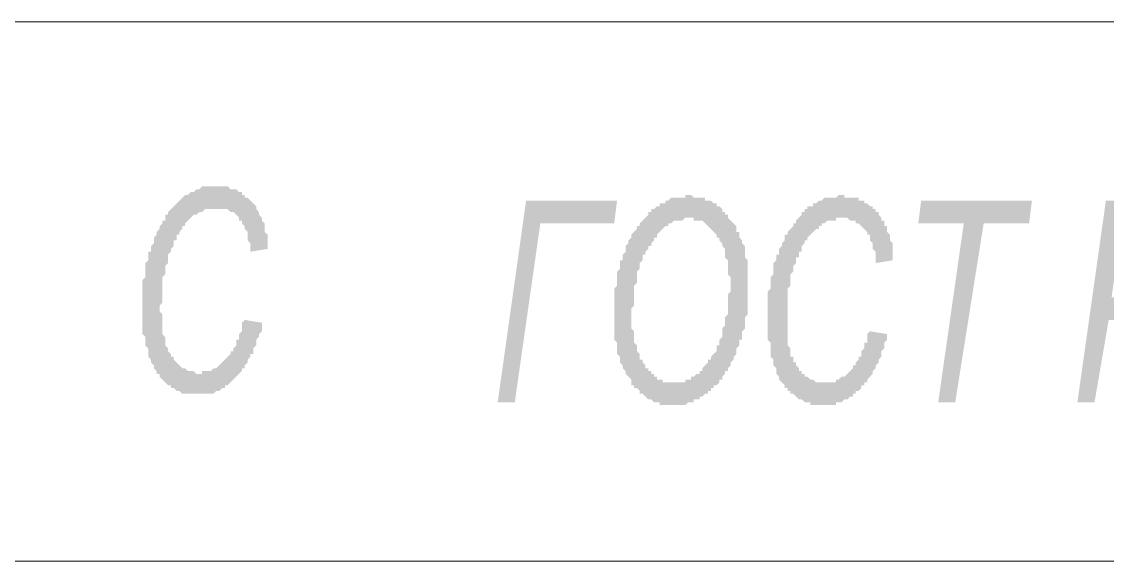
# Model space of a CAD drawing. Header units: millimetres. Extents: x 1372 to 666090, y 1285 to 31551.
# Drawn here: x 531885 to 533478, y 24992 to 25785 of the extents above; entities that cross this region are included whole.
import ezdxf

# ---------------------------------------------------------------- set-up
doc = ezdxf.new("R2010")
doc.units = ezdxf.units.MM
doc.layers.add('PDF _0', color=7, linetype='Continuous')
doc.layers.add('PDF _75-АЗ Штамп', color=7, linetype='Continuous')

msp = doc.modelspace()

# ---------------------------------------------------------------- hatches: boundary and pattern name
at = {"layer": 'PDF _75-АЗ Штамп', "transparency": 33554559}
for points in [[(532212.4, 25346.8), (532237.4, 25342.7), (532237.4, 25338.5), (532237.4, 25330.1), (532233.2, 25326), (532233.2, 25326), (532233.2, 25321.8), (532229.1, 25317.6), (532229.1, 25313.5), (532229.1, 25309.3), (532224.9, 25305.1), (532224.9, 25300.9), (532224.9, 25296.8), (532220.7, 25296.8), (532220.7, 25292.6), (532216.6, 25288.4), (532216.6, 25284.3), (532216.6, 25284.3), (532212.4, 25280.1), (532212.4, 25275.9), (532208.2, 25275.9), (532208.2, 25271.7), (532204, 25267.6), (532204, 25267.6), (532199.9, 25263.4), (532199.9, 25263.4), (532195.7, 25259.2), (532195.7, 25259.2), (532191.5, 25255.1), (532191.5, 25255.1), (532187.4, 25250.9), (532183.2, 25250.9), (532183.2, 25246.7), (532179, 25246.7), (532179, 25246.7), (532174.8, 25242.5), (532170.7, 25242.5), (532170.7, 25242.5), (532166.5, 25238.4), (532162.3, 25238.4), (532162.3, 25238.4), (532158.2, 25238.4), (532154, 25238.4), (532154, 25238.4), (532149.8, 25238.4), (532145.7, 25238.4), (532145.7, 25238.4), (532145.7, 25238.4), (532141.5, 25238.4), (532137.3, 25238.4), (532133.1, 25238.4), (532133.1, 25238.4), (532129, 25238.4), (532124.8, 25238.4), (532120.6, 25238.4), (532120.6, 25238.4), (532116.5, 25242.5), (532116.5, 25242.5), (532112.3, 25242.5), (532108.1, 25246.7), (532108.1, 25246.7), (532103.9, 25246.7), (532103.9, 25250.9), (532099.8, 25250.9), (532095.6, 25255.1), (532095.6, 25255.1), (532091.4, 25259.2), (532091.4, 25259.2), (532087.3, 25263.4), (532087.3, 25267.6), (532083.1, 25267.6), (532083.1, 25267.6), (532083.1, 25271.7), (532078.9, 25275.9), (532078.9, 25275.9), (532078.9, 25280.1), (532074.7, 25284.3), (532074.7, 25288.4), (532074.7, 25288.4), (532070.6, 25292.6), (532070.6, 25296.8), (532070.6, 25300.9), (532070.6, 25305.1), (532066.4, 25309.3), (532066.4, 25309.3), (532066.4, 25313.5), (532066.4, 25317.6), (532066.4, 25321.8), (532062.2, 25326), (532062.2, 25330.1), (532062.2, 25334.3), (532062.2, 25338.5), (532062.2, 25342.7), (532062.2, 25346.8), (532062.2, 25355.2), (532062.2, 25359.3), (532062.2, 25363.5), (532062.2, 25363.5), (532062.2, 25367.7), (532062.2, 25371.9), (532062.2, 25376), (532062.2, 25380.2), (532062.2, 25384.4), (532062.2, 25388.5), (532062.2, 25392.7), (532062.2, 25396.9), (532062.2, 25401), (532062.2, 25405.2), (532066.4, 25409.4), (532066.4, 25413.6), (532066.4, 25417.7), (532066.4, 25421.9), (532066.4, 25426.1), (532066.4, 25430.2), (532070.6, 25434.4), (532070.6, 25438.6), (532070.6, 25442.8), (532070.6, 25446.9), (532074.7, 25446.9), (532074.7, 25451.1), (532074.7, 25455.3), (532078.9, 25459.4), (532078.9, 25463.6), (532078.9, 25467.8), (532078.9, 25467.8), (532083.1, 25472), (532083.1, 25476.1), (532087.3, 25480.3), (532087.3, 25484.5), (532087.3, 25484.5), (532091.4, 25488.6), (532091.4, 25492.8), (532095.6, 25492.8), (532095.6, 25497), (532095.6, 25501.2), (532099.8, 25501.2), (532099.8, 25505.3), (532103.9, 25509.5), (532103.9, 25509.5), (532108.1, 25513.7), (532112.3, 25517.8), (532112.3, 25517.8), (532116.5, 25522), (532116.5, 25522), (532120.6, 25526.2), (532120.6, 25526.2), (532124.8, 25530.4), (532124.8, 25530.4), (532129, 25530.4), (532133.1, 25534.5), (532133.1, 25534.5), (532137.3, 25534.5), (532141.5, 25538.7), (532141.5, 25538.7), (532145.7, 25538.7), (532145.7, 25538.7), (532149.8, 25542.9), (532154, 25542.9), (532154, 25542.9), (532158.2, 25542.9), (532162.3, 25542.9), (532166.5, 25542.9), (532166.5, 25542.9), (532170.7, 25542.9), (532174.8, 25542.9), (532174.8, 25542.9), (532179, 25542.9), (532183.2, 25542.9), (532187.4, 25542.9), (532187.4, 25542.9), (532191.5, 25538.7), (532195.7, 25538.7), (532195.7, 25538.7), (532199.9, 25538.7), (532204, 25534.5), (532204, 25534.5), (532208.2, 25534.5), (532208.2, 25530.4), (532212.4, 25530.4), (532212.4, 25526.2), (532216.6, 25526.2), (532220.7, 25522), (532220.7, 25522), (532224.9, 25517.8), (532224.9, 25517.8), (532224.9, 25517.8), (532229.1, 25513.7), (532229.1, 25509.5), (532233.2, 25505.3), (532233.2, 25505.3), (532233.2, 25501.2), (532237.4, 25497), (532237.4, 25492.8), (532237.4, 25492.8), (532241.6, 25488.6), (532241.6, 25484.5), (532241.6, 25480.3), (532241.6, 25476.1), (532245.8, 25472), (532245.8, 25467.8), (532245.8, 25463.6), (532245.8, 25459.4), (532245.8, 25455.3), (532245.8, 25451.1), (532245.8, 25451.1), (532220.7, 25446.9), (532220.7, 25451.1), (532220.7, 25455.3), (532220.7, 25459.4), (532216.6, 25463.6), (532216.6, 25467.8), (532216.6, 25472), (532216.6, 25476.1), (532212.4, 25480.3), (532212.4, 25484.5), (532212.4, 25484.5), (532208.2, 25488.6), (532208.2, 25492.8), (532204, 25492.8), (532204, 25497), (532204, 25497), (532199.9, 25501.2), (532199.9, 25501.2), (532195.7, 25505.3), (532191.5, 25505.3), (532191.5, 25505.3), (532187.4, 25509.5), (532183.2, 25509.5), (532183.2, 25509.5), (532179, 25509.5), (532174.8, 25509.5), (532174.8, 25509.5), (532170.7, 25509.5), (532166.5, 25509.5), (532166.5, 25509.5), (532162.3, 25509.5), (532158.2, 25509.5), (532158.2, 25509.5), (532154, 25509.5), (532154, 25509.5), (532149.8, 25505.3), (532145.7, 25505.3), (532145.7, 25505.3), (532141.5, 25501.2), (532141.5, 25501.2), (532137.3, 25501.2), (532133.1, 25497), (532133.1, 25497), (532129, 25492.8), (532129, 25492.8), (532124.8, 25488.6), (532124.8, 25484.5), (532120.6, 25484.5), (532120.6, 25480.3), (532116.5, 25476.1), (532116.5, 25472), (532112.3, 25472), (532112.3, 25467.8), (532112.3, 25463.6), (532108.1, 25463.6), (532108.1, 25459.4), (532108.1, 25455.3), (532103.9, 25451.1), (532103.9, 25451.1), (532103.9, 25446.9), (532099.8, 25442.8), (532099.8, 25438.6), (532099.8, 25434.4), (532099.8, 25430.2), (532095.6, 25426.1), (532095.6, 25421.9), (532095.6, 25421.9), (532095.6, 25417.7), (532095.6, 25413.6), (532091.4, 25409.4), (532091.4, 25405.2), (532091.4, 25401), (532091.4, 25396.9), (532091.4, 25392.7), (532091.4, 25388.5), (532091.4, 25384.4), (532091.4, 25380.2), (532091.4, 25376), (532091.4, 25371.9), (532087.3, 25367.7), (532087.3, 25363.5), (532087.3, 25359.3), (532091.4, 25355.2), (532091.4, 25351), (532091.4, 25342.7), (532091.4, 25338.5), (532091.4, 25334.3), (532091.4, 25330.1), (532091.4, 25326), (532091.4, 25326), (532095.6, 25321.8), (532095.6, 25317.6), (532095.6, 25313.5), (532095.6, 25309.3), (532099.8, 25305.1), (532099.8, 25305.1), (532099.8, 25300.9), (532103.9, 25296.8), (532103.9, 25296.8), (532103.9, 25292.6), (532108.1, 25292.6), (532108.1, 25288.4), (532112.3, 25284.3), (532112.3, 25284.3), (532116.5, 25280.1), (532116.5, 25280.1), (532120.6, 25275.9), (532124.8, 25275.9), (532124.8, 25275.9), (532129, 25271.7), (532129, 25271.7), (532133.1, 25271.7), (532137.3, 25271.7), (532137.3, 25271.7), (532141.5, 25267.6), (532145.7, 25267.6), (532145.7, 25267.6), (532149.8, 25267.6), (532149.8, 25271.7), (532154, 25271.7), (532158.2, 25271.7), (532158.2, 25271.7), (532162.3, 25271.7), (532166.5, 25275.9), (532166.5, 25275.9), (532170.7, 25275.9), (532174.8, 25280.1), (532174.8, 25280.1), (532179, 25284.3), (532179, 25284.3), (532183.2, 25288.4), (532183.2, 25288.4), (532187.4, 25292.6), (532187.4, 25292.6), (532191.5, 25296.8), (532191.5, 25300.9), (532195.7, 25300.9), (532195.7, 25305.1), (532199.9, 25309.3), (532199.9, 25313.5), (532199.9, 25317.6), (532204, 25317.6), (532204, 25321.8), (532204, 25326), (532208.2, 25330.1), (532208.2, 25334.3), (532208.2, 25338.5), (532208.2, 25342.7), (532212.4, 25346.8)], [(533130, 25330.1), (533155.1, 25326), (533155.1, 25321.8), (533155.1, 25317.6), (533150.9, 25313.5), (533150.9, 25309.3), (533150.9, 25305.1), (533146.7, 25300.9), (533146.7, 25296.8), (533146.7, 25292.6), (533142.6, 25288.4), (533142.6, 25284.3), (533142.6, 25284.3), (533138.4, 25280.1), (533138.4, 25275.9), (533134.2, 25271.7), (533134.2, 25271.7), (533134.2, 25267.6), (533130, 25263.4), (533130, 25263.4), (533125.9, 25259.2), (533125.9, 25255.1), (533121.7, 25255.1), (533121.7, 25250.9), (533117.5, 25250.9), (533117.5, 25246.7), (533117.5, 25246.7), (533113.4, 25242.5), (533109.2, 25242.5), (533109.2, 25238.4), (533105, 25238.4), (533105, 25234.2), (533100.8, 25234.2), (533096.7, 25230), (533096.7, 25230), (533092.5, 25230), (533088.3, 25225.9), (533088.3, 25225.9), (533084.2, 25225.9), (533080, 25225.9), (533080, 25221.7), (533075.8, 25221.7), (533071.7, 25221.7), (533071.7, 25221.7), (533067.5, 25221.7), (533063.3, 25221.7), (533063.3, 25221.7), (533063.3, 25221.7), (533059.1, 25221.7), (533055, 25221.7), (533050.8, 25221.7), (533050.8, 25221.7), (533046.6, 25221.7), (533042.5, 25221.7), (533042.5, 25225.9), (533038.3, 25225.9), (533034.1, 25225.9), (533034.1, 25225.9), (533029.9, 25230), (533025.8, 25230), (533025.8, 25230), (533021.6, 25234.2), (533021.6, 25234.2), (533017.4, 25238.4), (533013.3, 25238.4), (533013.3, 25242.5), (533009.1, 25242.5), (533009.1, 25246.7), (533004.9, 25246.7), (533004.9, 25250.9), (533000.7, 25255.1), (533000.7, 25255.1), (533000.7, 25255.1), (532996.6, 25259.2), (532996.6, 25263.4), (532996.6, 25263.4), (532992.4, 25267.6), (532992.4, 25271.7), (532992.4, 25275.9), (532988.2, 25280.1), (532988.2, 25280.1), (532988.2, 25284.3), (532988.2, 25288.4), (532984.1, 25292.6), (532984.1, 25296.8), (532984.1, 25300.9), (532984.1, 25305.1), (532984.1, 25309.3), (532984.1, 25313.5), (532979.9, 25317.6), (532979.9, 25321.8), (532979.9, 25326), (532979.9, 25330.1), (532979.9, 25334.3), (532979.9, 25338.5), (532979.9, 25342.7), (532979.9, 25346.8), (532979.9, 25351), (532979.9, 25355.2), (532979.9, 25359.3), (532979.9, 25363.5), (532979.9, 25367.7), (532979.9, 25371.9), (532979.9, 25376), (532979.9, 25380.2), (532979.9, 25384.4), (532979.9, 25388.5), (532984.1, 25392.7), (532984.1, 25396.9), (532984.1, 25401), (532984.1, 25405.2), (532984.1, 25409.4), (532984.1, 25409.4), (532988.2, 25413.6), (532988.2, 25417.7), (532988.2, 25421.9), (532988.2, 25426.1), (532988.2, 25430.2), (532992.4, 25434.4), (532992.4, 25438.6), (532992.4, 25442.8), (532996.6, 25442.8), (532996.6, 25446.9), (532996.6, 25451.1), (533000.7, 25455.3), (533000.7, 25459.4), (533000.7, 25459.4), (533004.9, 25463.6), (533004.9, 25467.8), (533004.9, 25472), (533009.1, 25472), (533009.1, 25476.1), (533013.3, 25480.3), (533013.3, 25480.3), (533017.4, 25484.5), (533017.4, 25488.6), (533021.6, 25488.6), (533021.6, 25492.8), (533025.8, 25497), (533025.8, 25497), (533029.9, 25501.2), (533029.9, 25505.3), (533034.1, 25505.3), (533034.1, 25509.5), (533038.3, 25509.5), (533038.3, 25513.7), (533042.5, 25513.7), (533046.6, 25513.7), (533046.6, 25517.8), (533050.8, 25517.8), (533050.8, 25517.8), (533055, 25522), (533059.1, 25522), (533059.1, 25522), (533063.3, 25526.2), (533067.5, 25526.2), (533067.5, 25526.2), (533071.7, 25526.2), (533075.8, 25526.2), (533075.8, 25526.2), (533080, 25526.2), (533084.2, 25530.4), (533084.2, 25530.4), (533088.3, 25530.4), (533092.5, 25530.4), (533092.5, 25526.2), (533096.7, 25526.2), (533100.8, 25526.2), (533105, 25526.2), (533105, 25526.2), (533109.2, 25526.2), (533113.4, 25526.2), (533113.4, 25522), (533117.5, 25522), (533121.7, 25522), (533121.7, 25517.8), (533125.9, 25517.8), (533125.9, 25517.8), (533130, 25513.7), (533134.2, 25513.7), (533134.2, 25509.5), (533138.4, 25509.5), (533138.4, 25505.3), (533142.6, 25505.3), (533142.6, 25501.2), (533142.6, 25501.2), (533146.7, 25497), (533146.7, 25492.8), (533150.9, 25492.8), (533150.9, 25488.6), (533150.9, 25484.5), (533155.1, 25484.5), (533155.1, 25480.3), (533155.1, 25476.1), (533159.2, 25472), (533159.2, 25467.8), (533159.2, 25463.6), (533163.4, 25459.4), (533163.4, 25455.3), (533163.4, 25451.1), (533163.4, 25446.9), (533163.4, 25442.8), (533163.4, 25438.6), (533163.4, 25434.4), (533163.4, 25434.4), (533138.4, 25430.2), (533138.4, 25434.4), (533138.4, 25442.8), (533138.4, 25446.9), (533134.2, 25451.1), (533134.2, 25455.3), (533134.2, 25455.3), (533134.2, 25459.4), (533130, 25463.6), (533130, 25467.8), (533130, 25472), (533125.9, 25472), (533125.9, 25476.1), (533121.7, 25480.3), (533121.7, 25480.3), (533121.7, 25480.3), (533117.5, 25484.5), (533117.5, 25484.5), (533113.4, 25488.6), (533109.2, 25488.6), (533109.2, 25492.8), (533105, 25492.8), (533105, 25492.8), (533100.8, 25492.8), (533096.7, 25497), (533092.5, 25497), (533092.5, 25497), (533088.3, 25497), (533088.3, 25497), (533084.2, 25497), (533080, 25497), (533080, 25492.8), (533075.8, 25492.8), (533071.7, 25492.8), (533071.7, 25492.8), (533067.5, 25492.8), (533063.3, 25488.6), (533063.3, 25488.6), (533059.1, 25488.6), (533059.1, 25484.5), (533055, 25484.5), (533055, 25480.3), (533050.8, 25480.3), (533046.6, 25476.1), (533046.6, 25476.1), (533042.5, 25472), (533042.5, 25472), (533038.3, 25467.8), (533038.3, 25463.6), (533034.1, 25463.6), (533034.1, 25459.4), (533029.9, 25455.3), (533029.9, 25451.1), (533029.9, 25446.9), (533025.8, 25446.9), (533025.8, 25442.8), (533025.8, 25438.6), (533021.6, 25438.6), (533021.6, 25434.4), (533021.6, 25430.2), (533017.4, 25426.1), (533017.4, 25421.9), (533017.4, 25417.7), (533017.4, 25417.7), (533013.3, 25413.6), (533013.3, 25409.4), (533013.3, 25405.2), (533013.3, 25401), (533013.3, 25396.9), (533009.1, 25392.7), (533009.1, 25388.5), (533009.1, 25384.4), (533009.1, 25380.2), (533009.1, 25376), (533009.1, 25371.9), (533009.1, 25367.7), (533009.1, 25363.5), (533009.1, 25359.3), (533009.1, 25355.2), (533009.1, 25351), (533009.1, 25346.8), (533009.1, 25342.7), (533009.1, 25338.5), (533009.1, 25334.3), (533009.1, 25330.1), (533009.1, 25326), (533009.1, 25321.8), (533009.1, 25317.6), (533009.1, 25313.5), (533009.1, 25309.3), (533013.3, 25305.1), (533013.3, 25300.9), (533013.3, 25296.8), (533013.3, 25292.6), (533017.4, 25292.6), (533017.4, 25288.4), (533017.4, 25284.3), (533021.6, 25284.3), (533021.6, 25280.1), (533021.6, 25280.1), (533025.8, 25275.9), (533025.8, 25271.7), (533029.9, 25271.7), (533029.9, 25267.6), (533034.1, 25267.6), (533034.1, 25263.4), (533038.3, 25263.4), (533042.5, 25259.2), (533042.5, 25259.2), (533046.6, 25259.2), (533050.8, 25255.1), (533050.8, 25255.1), (533055, 25255.1), (533059.1, 25255.1), (533059.1, 25255.1), (533063.3, 25255.1), (533063.3, 25255.1), (533067.5, 25255.1), (533071.7, 25255.1), (533071.7, 25255.1), (533075.8, 25255.1), (533080, 25255.1), (533080, 25259.2), (533084.2, 25259.2), (533084.2, 25259.2), (533088.3, 25263.4), (533092.5, 25263.4), (533092.5, 25263.4), (533096.7, 25267.6), (533096.7, 25267.6), (533100.8, 25271.7), (533105, 25275.9), (533105, 25275.9), (533105, 25280.1), (533109.2, 25280.1), (533109.2, 25284.3), (533113.4, 25288.4), (533113.4, 25292.6), (533117.5, 25292.6), (533117.5, 25296.8), (533117.5, 25300.9), (533121.7, 25305.1), (533121.7, 25309.3), (533121.7, 25313.5), (533125.9, 25313.5), (533125.9, 25317.6), (533125.9, 25321.8), (533125.9, 25326), (533130, 25330.1)], [(532625.3, 25522), (532758.8, 25522), (532754.6, 25488.6), (532646.2, 25488.6), (532608.7, 25225.9), (532583.6, 25225.9)], [(533230.2, 25225.9), (533267.7, 25488.6), (533201, 25488.6), (533205.1, 25522), (533367.8, 25522), (533363.6, 25488.6), (533296.9, 25488.6), (533255.2, 25225.9)]]:
    msp.add_hatch(color=256, dxfattribs=at).paths.add_polyline_path(points)
h = msp.add_hatch(color=256, dxfattribs=at)
h.paths.add_polyline_path([(532754.6, 25351), (532754.6, 25355.2), (532754.6, 25359.3), (532754.6, 25363.5), (532754.6, 25367.7), (532754.6, 25371.9), (532754.6, 25376), (532754.6, 25380.2), (532754.6, 25384.4), (532754.6, 25388.5), (532754.6, 25392.7), (532758.8, 25396.9), (532758.8, 25401), (532758.8, 25405.2), (532758.8, 25409.4), (532758.8, 25413.6), (532758.8, 25417.7), (532763, 25421.9), (532763, 25426.1), (532763, 25430.2), (532763, 25434.4), (532767.2, 25434.4), (532767.2, 25438.6), (532767.2, 25442.8), (532771.3, 25446.9), (532771.3, 25451.1), (532771.3, 25451.1), (532771.3, 25455.3), (532775.5, 25459.4), (532775.5, 25463.6), (532779.7, 25467.8), (532779.7, 25467.8), (532779.7, 25472), (532783.8, 25476.1), (532783.8, 25476.1), (532788, 25480.3), (532788, 25484.5), (532792.2, 25484.5), (532792.2, 25488.6), (532796.4, 25492.8), (532796.4, 25492.8), (532800.5, 25497), (532800.5, 25497), (532804.7, 25501.2), (532804.7, 25505.3), (532808.9, 25505.3), (532808.9, 25509.5), (532813, 25509.5), (532817.2, 25513.7), (532817.2, 25513.7), (532821.4, 25513.7), (532821.4, 25517.8), (532825.6, 25517.8), (532829.7, 25517.8), (532829.7, 25522), (532833.9, 25522), (532833.9, 25522), (532838.1, 25526.2), (532842.2, 25526.2), (532842.2, 25526.2), (532846.4, 25526.2), (532850.6, 25526.2), (532850.6, 25526.2), (532854.8, 25526.2), (532858.9, 25526.2), (532858.9, 25530.4), (532863.1, 25530.4), (532863.1, 25530.4), (532867.3, 25530.4), (532871.4, 25526.2), (532871.4, 25526.2), (532875.6, 25526.2), (532879.8, 25526.2), (532879.8, 25526.2), (532883.9, 25526.2), (532888.1, 25526.2), (532888.1, 25522), (532892.3, 25522), (532896.5, 25522), (532896.5, 25522), (532900.6, 25517.8), (532904.8, 25517.8), (532904.8, 25513.7), (532909, 25513.7), (532909, 25513.7), (532913.1, 25509.5), (532913.1, 25505.3), (532917.3, 25505.3), (532917.3, 25501.2), (532921.5, 25501.2), (532921.5, 25497), (532925.7, 25492.8), (532925.7, 25492.8), (532929.8, 25488.6), (532929.8, 25488.6), (532934, 25484.5), (532934, 25480.3), (532934, 25476.1), (532938.2, 25476.1), (532938.2, 25472), (532938.2, 25467.8), (532942.3, 25463.6), (532942.3, 25459.4), (532942.3, 25459.4), (532946.5, 25455.3), (532946.5, 25451.1), (532946.5, 25446.9), (532946.5, 25442.8), (532946.5, 25438.6), (532950.7, 25434.4), (532950.7, 25430.2), (532950.7, 25426.1), (532950.7, 25421.9), (532950.7, 25417.7), (532950.7, 25413.6), (532950.7, 25409.4), (532950.7, 25405.2), (532950.7, 25401), (532950.7, 25396.9), (532950.7, 25396.9), (532950.7, 25392.7), (532950.7, 25388.5), (532950.7, 25384.4), (532950.7, 25380.2), (532950.7, 25376), (532950.7, 25371.9), (532950.7, 25367.7), (532950.7, 25363.5), (532950.7, 25359.3), (532950.7, 25355.2), (532946.5, 25351), (532946.5, 25346.8), (532946.5, 25342.7), (532946.5, 25338.5), (532946.5, 25334.3), (532942.3, 25330.1), (532942.3, 25326), (532942.3, 25321.8), (532942.3, 25317.6), (532938.2, 25317.6), (532938.2, 25313.5), (532938.2, 25309.3), (532938.2, 25309.3), (532934, 25305.1), (532934, 25300.9), (532934, 25296.8), (532929.8, 25292.6), (532929.8, 25288.4), (532925.7, 25284.3), (532925.7, 25284.3), (532925.7, 25280.1), (532921.5, 25275.9), (532921.5, 25271.7), (532917.3, 25271.7), (532917.3, 25267.6), (532917.3, 25267.6), (532913.1, 25263.4), (532913.1, 25259.2), (532909, 25259.2), (532909, 25255.1), (532904.8, 25250.9), (532900.6, 25250.9), (532900.6, 25246.7), (532896.5, 25246.7), (532896.5, 25242.5), (532892.3, 25242.5), (532892.3, 25238.4), (532888.1, 25238.4), (532883.9, 25234.2), (532883.9, 25234.2), (532879.8, 25234.2), (532879.8, 25230), (532875.6, 25230), (532871.4, 25230), (532871.4, 25225.9), (532867.3, 25225.9), (532863.1, 25225.9), (532863.1, 25225.9), (532858.9, 25221.7), (532854.8, 25221.7), (532854.8, 25221.7), (532850.6, 25221.7), (532846.4, 25221.7), (532846.4, 25221.7), (532842.2, 25221.7), (532842.2, 25221.7), (532838.1, 25221.7), (532833.9, 25221.7), (532833.9, 25221.7), (532829.7, 25221.7), (532825.6, 25221.7), (532821.4, 25221.7), (532821.4, 25225.9), (532817.2, 25225.9), (532813, 25225.9), (532813, 25225.9), (532808.9, 25230), (532808.9, 25230), (532804.7, 25230), (532800.5, 25234.2), (532800.5, 25234.2), (532796.4, 25238.4), (532796.4, 25238.4), (532792.2, 25238.4), (532792.2, 25242.5), (532788, 25246.7), (532783.8, 25246.7), (532783.8, 25250.9), (532779.7, 25250.9), (532779.7, 25255.1), (532779.7, 25259.2), (532775.5, 25263.4), (532775.5, 25263.4), (532771.3, 25267.6), (532771.3, 25271.7), (532767.2, 25275.9), (532767.2, 25275.9), (532767.2, 25280.1), (532763, 25284.3), (532763, 25284.3), (532763, 25288.4), (532763, 25292.6), (532758.8, 25296.8), (532758.8, 25300.9), (532758.8, 25305.1), (532758.8, 25309.3), (532758.8, 25313.5), (532754.6, 25317.6), (532754.6, 25321.8), (532754.6, 25326), (532754.6, 25330.1), (532754.6, 25334.3), (532754.6, 25338.5), (532754.6, 25342.7), (532754.6, 25346.8), (532754.6, 25351), (532754.6, 25351)], flags=0)
h.paths.add_polyline_path([(532779.7, 25346.8), (532779.7, 25342.7), (532779.7, 25338.5), (532779.7, 25334.3), (532783.8, 25330.1), (532783.8, 25326), (532783.8, 25321.8), (532783.8, 25321.8), (532783.8, 25317.6), (532783.8, 25313.5), (532788, 25309.3), (532788, 25305.1), (532788, 25300.9), (532788, 25300.9), (532792.2, 25296.8), (532792.2, 25292.6), (532792.2, 25288.4), (532796.4, 25288.4), (532796.4, 25284.3), (532800.5, 25280.1), (532800.5, 25275.9), (532804.7, 25275.9), (532804.7, 25271.7), (532808.9, 25271.7), (532808.9, 25267.6), (532813, 25267.6), (532813, 25263.4), (532817.2, 25263.4), (532817.2, 25259.2), (532821.4, 25259.2), (532825.6, 25259.2), (532825.6, 25255.1), (532829.7, 25255.1), (532833.9, 25255.1), (532833.9, 25255.1), (532838.1, 25255.1), (532842.2, 25255.1), (532842.2, 25255.1), (532846.4, 25255.1), (532850.6, 25255.1), (532850.6, 25255.1), (532854.8, 25255.1), (532858.9, 25255.1), (532858.9, 25259.2), (532863.1, 25259.2), (532867.3, 25259.2), (532867.3, 25263.4), (532871.4, 25263.4), (532871.4, 25263.4), (532871.4, 25263.4), (532875.6, 25267.6), (532879.8, 25267.6), (532879.8, 25271.7), (532883.9, 25271.7), (532883.9, 25275.9), (532888.1, 25280.1), (532888.1, 25280.1), (532892.3, 25284.3), (532892.3, 25288.4), (532896.5, 25288.4), (532896.5, 25292.6), (532900.6, 25296.8), (532900.6, 25296.8), (532904.8, 25300.9), (532904.8, 25305.1), (532904.8, 25309.3), (532909, 25309.3), (532909, 25313.5), (532909, 25317.6), (532913.1, 25321.8), (532913.1, 25326), (532913.1, 25330.1), (532913.1, 25334.3), (532917.3, 25338.5), (532917.3, 25342.7), (532917.3, 25342.7), (532917.3, 25346.8), (532917.3, 25351), (532921.5, 25355.2), (532921.5, 25359.3), (532921.5, 25363.5), (532921.5, 25367.7), (532921.5, 25371.9), (532921.5, 25376), (532921.5, 25380.2), (532921.5, 25384.4), (532925.7, 25388.5), (532925.7, 25392.7), (532925.7, 25396.9), (532925.7, 25396.9), (532925.7, 25401), (532925.7, 25409.4), (532921.5, 25413.6), (532921.5, 25417.7), (532921.5, 25421.9), (532921.5, 25426.1), (532921.5, 25430.2), (532921.5, 25434.4), (532921.5, 25434.4), (532917.3, 25438.6), (532917.3, 25442.8), (532917.3, 25446.9), (532917.3, 25451.1), (532913.1, 25455.3), (532913.1, 25455.3), (532913.1, 25459.4), (532909, 25463.6), (532909, 25467.8), (532904.8, 25467.8), (532904.8, 25472), (532900.6, 25476.1), (532900.6, 25476.1), (532896.5, 25480.3), (532896.5, 25480.3), (532892.3, 25484.5), (532892.3, 25484.5), (532888.1, 25488.6), (532888.1, 25488.6), (532883.9, 25492.8), (532879.8, 25492.8), (532879.8, 25492.8), (532875.6, 25492.8), (532871.4, 25492.8), (532871.4, 25497), (532867.3, 25497), (532863.1, 25497), (532863.1, 25497), (532858.9, 25497), (532858.9, 25497), (532854.8, 25492.8), (532854.8, 25492.8), (532850.6, 25492.8), (532846.4, 25492.8), (532846.4, 25492.8), (532842.2, 25492.8), (532838.1, 25488.6), (532838.1, 25488.6), (532833.9, 25488.6), (532833.9, 25484.5), (532829.7, 25484.5), (532825.6, 25480.3), (532825.6, 25480.3), (532821.4, 25476.1), (532821.4, 25476.1), (532817.2, 25472), (532817.2, 25467.8), (532813, 25467.8), (532813, 25463.6), (532808.9, 25459.4), (532808.9, 25455.3), (532804.7, 25455.3), (532804.7, 25451.1), (532804.7, 25451.1), (532800.5, 25446.9), (532800.5, 25442.8), (532796.4, 25442.8), (532796.4, 25438.6), (532796.4, 25434.4), (532792.2, 25430.2), (532792.2, 25426.1), (532792.2, 25426.1), (532792.2, 25421.9), (532788, 25417.7), (532788, 25413.6), (532788, 25409.4), (532788, 25405.2), (532788, 25401), (532783.8, 25396.9), (532783.8, 25392.7), (532783.8, 25388.5), (532783.8, 25384.4), (532783.8, 25380.2), (532783.8, 25376), (532783.8, 25371.9), (532783.8, 25367.7), (532779.7, 25363.5), (532779.7, 25359.3), (532779.7, 25355.2), (532779.7, 25351), (532779.7, 25346.8)], flags=0)
h = msp.add_hatch(color=256, dxfattribs=at)
h.paths.add_polyline_path([(533434.5, 25225.9), (533476.3, 25522), (533563.9, 25522), (533568, 25522), (533572.2, 25522), (533576.4, 25522), (533576.4, 25522), (533580.5, 25522), (533584.7, 25522), (533584.7, 25522), (533588.9, 25522), (533593, 25517.8), (533593, 25517.8), (533597.2, 25517.8), (533597.2, 25517.8), (533601.4, 25513.7), (533601.4, 25513.7), (533605.6, 25509.5), (533605.6, 25509.5), (533609.7, 25505.3), (533609.7, 25501.2), (533613.9, 25497), (533613.9, 25497), (533618.1, 25492.8), (533618.1, 25492.8), (533618.1, 25488.6), (533618.1, 25484.5), (533618.1, 25480.3), (533622.2, 25476.1), (533622.2, 25472), (533622.2, 25467.8), (533622.2, 25463.6), (533622.2, 25459.4), (533622.2, 25455.3), (533622.2, 25451.1), (533622.2, 25451.1), (533622.2, 25446.9), (533622.2, 25442.8), (533622.2, 25438.6), (533622.2, 25434.4), (533622.2, 25430.2), (533622.2, 25426.1), (533622.2, 25421.9), (533618.1, 25417.7), (533618.1, 25413.6), (533618.1, 25413.6), (533618.1, 25409.4), (533618.1, 25405.2), (533613.9, 25401), (533613.9, 25396.9), (533613.9, 25392.7), (533609.7, 25388.5), (533609.7, 25388.5), (533605.6, 25384.4), (533605.6, 25380.2), (533601.4, 25380.2), (533601.4, 25376), (533597.2, 25371.9), (533597.2, 25371.9), (533593, 25367.7), (533593, 25363.5), (533588.9, 25363.5), (533588.9, 25363.5), (533584.7, 25359.3), (533584.7, 25359.3), (533580.5, 25359.3), (533580.5, 25355.2), (533576.4, 25355.2), (533572.2, 25355.2), (533572.2, 25355.2), (533568, 25351), (533563.9, 25351), (533563.9, 25351), (533559.7, 25351), (533555.5, 25351), (533555.5, 25351), (533551.3, 25346.8), (533547.2, 25346.8), (533547.2, 25346.8), (533543, 25346.8), (533538.8, 25346.8), (533538.8, 25346.8), (533534.7, 25346.8), (533530.5, 25346.8), (533530.5, 25346.8), (533480.4, 25346.8), (533459.6, 25225.9)], flags=0)
h.paths.add_polyline_path([(533484.6, 25380.2), (533530.5, 25380.2), (533534.7, 25380.2), (533538.8, 25380.2), (533538.8, 25380.2), (533543, 25380.2), (533547.2, 25380.2), (533551.3, 25380.2), (533551.3, 25384.4), (533555.5, 25384.4), (533559.7, 25384.4), (533559.7, 25384.4), (533563.9, 25384.4), (533563.9, 25388.5), (533568, 25388.5), (533568, 25388.5), (533572.2, 25392.7), (533572.2, 25392.7), (533576.4, 25396.9), (533580.5, 25396.9), (533580.5, 25401), (533584.7, 25401), (533584.7, 25405.2), (533584.7, 25409.4), (533588.9, 25413.6), (533588.9, 25413.6), (533588.9, 25417.7), (533593, 25421.9), (533593, 25426.1), (533593, 25430.2), (533593, 25434.4), (533597.2, 25434.4), (533597.2, 25438.6), (533597.2, 25442.8), (533597.2, 25446.9), (533597.2, 25451.1), (533597.2, 25455.3), (533597.2, 25459.4), (533597.2, 25463.6), (533593, 25467.8), (533593, 25472), (533593, 25472), (533593, 25472), (533588.9, 25476.1), (533588.9, 25480.3), (533588.9, 25480.3), (533584.7, 25484.5), (533580.5, 25484.5), (533580.5, 25488.6), (533580.5, 25488.6), (533576.4, 25488.6), (533576.4, 25488.6), (533572.2, 25488.6), (533572.2, 25488.6), (533568, 25488.6), (533563.9, 25492.8), (533559.7, 25492.8), (533555.5, 25492.8), (533555.5, 25492.8), (533501.3, 25492.8)], flags=0)

# ---------------------------------------------------------------- linework, layer by layer
at = {"layer": 'PDF _0', "lineweight": 18}
for points in [[(541355.6, 25784.8), (523040, 25784.8)], [(541355.6, 24992.3), (523040, 24992.3)]]:
    msp.add_lwpolyline(points, close=True, dxfattribs=at)

doc.saveas('drawing.dxf')
